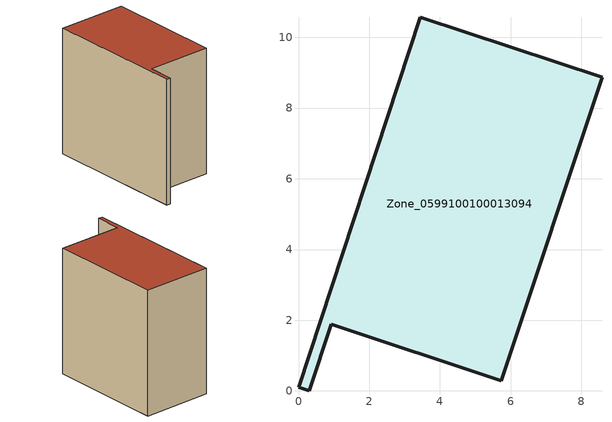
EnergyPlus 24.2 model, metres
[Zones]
Zone_0599100100013094
 floor ground (C_G): 3.44,10.57 8.58,8.87 5.73,0.29 0.93,1.89 0.3,0 0,0.1 z0
 wall outside (C_F): 8.58,8.87 3.44,10.57 0,0.1 0.3,0 0.93,1.89 5.73,0.29 8.58,8.87 z0:9.7
 roof outside (C_R): 3.44,10.57 0,0.1 0.3,0 0.93,1.89 5.73,0.29 8.58,8.87 z9.7
[BUILDING]
Pand.0599100100013094: North Axis=0; Terrain=City; Loads Convergence Tolerance Value=0.04; Temperature Convergence Tolerance Value=0.4; Solar Distribution=FullExterior; Maximum Number of Warmup Days=25; Minimum Number of Warmup Days=1
[Site:Location]
Rotterdam.The.Hague.AP_ZH_NLD Design_Conditions: Latitude=51.96; Longitude=4.45; Time Zone=1; Elevation=-4.5
[SITE:GROUNDTEMPERATURE:BUILDINGSURFACE]
18, 18, 18, 18, 18, 18, 18, 18, 18, 18, 18, 18
[MATERIAL] Thermal Absorptance=0.9; Solar Absorptance=0.7; Visible Absorptance=0.7
Name | Roughness | Thickness | Conductivity | Density | Specific Heat
G.TI.2015-2018 | MediumSmooth | 0.15 | 0.0428571 | 540 | 1210
F.TI.2015-2018 | Rough | 0.3 | 0.0666667 | 1920 | 840
R.TI.2015-2018 | MediumRough | 0.2 | 0.0333333 | 1500 | 1000
[CONSTRUCTION]
C_G: G.TI.2015-2018
C_F: F.TI.2015-2018
C_R: R.TI.2015-2018
[ZONE]
Zone_0599100100013094: Type=1; Multiplier=1; Ceiling Height=Autocalculate; Volume=Autocalculate; Floor Area=autocalculate; Part of Total Floor Area=Yes
[ZONEINFILTRATION:DESIGNFLOWRATE]
Infil_Zone_0599100100013094: Zone or ZoneList or Space or SpaceList=Zone_0599100100013094; Schedule=AlwaysOn; Design Flow Rate Calculation Method=Flow/Area; Flow Rate per Floor Area=0.0015; Constant Term Coefficient=1; Temperature Term Coefficient=0; Velocity Term Coefficient=0; Velocity Squared Term Coefficient=0
[HVACTEMPLATE:ZONE:IDEALLOADSAIRSYSTEM]
Zone_0599100100013094: Maximum Heating Supply Air Temperature=50; Minimum Cooling Supply Air Temperature=13; Maximum Heating Supply Air Humidity Ratio=0.0156; Minimum Cooling Supply Air Humidity Ratio=0.0077; Heating Limit=NoLimit; Cooling Limit=NoLimit; Dehumidification Control Type=ConstantSensibleHeatRatio; Cooling Sensible Heat Ratio=0.7; Dehumidification Setpoint=60; Humidification Control Type=None; Humidification Setpoint=30; Outdoor Air Method=None; Outdoor Air Flow Rate per Person=0.00944; Outdoor Air Flow Rate per Zone Floor Area=0; Outdoor Air Flow Rate per Zone=0; Demand Controlled Ventilation Type=None; Outdoor Air Economizer Type=NoEconomizer; Heat Recovery Type=None; Sensible Heat Recovery Effectiveness=0.7; Latent Heat Recovery Effectiveness=0.65
[ZONECONTROL:THERMOSTAT]
ThermostatControl_Zone_0599100100013094: Zone or ZoneList=Zone_0599100100013094; Control Type Schedule=DualSetpointControlType; Control 1=Thermostat_Zone_0599100100013094; Temperature Difference Between Cutout And Setpoint=0
[THERMOSTATSETPOINT:DUALSETPOINT]
Thermostat_Zone_0599100100013094: Heating Setpoint Temperature Schedule=HeatingSetpoint_Zone_0599100100013094; Cooling Setpoint Temperature Schedule=CoolingSetpoint_Zone_0599100100013094
[SCHEDULE:COMPACT]
HeatingSetpoint_Zone_0599100100013094: Through: 12/31, For: AllDays, Until: 24:00, 21
CoolingSetpoint_Zone_0599100100013094: Through: 12/31, For: AllDays, Until: 24:00, 24
DualSetpointControlType: Through: 12/31, For: AllDays, Until: 24:00, 4
AlwaysOn: Through: 12/31, For: AllDays, Until: 24:00, 1
